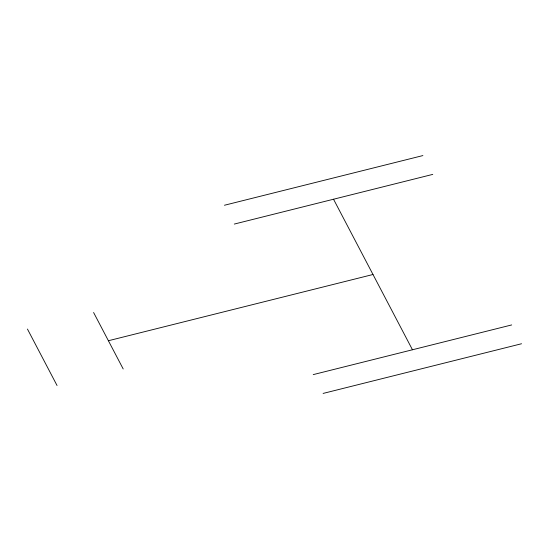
<?xml version="1.0" encoding="UTF-8"?>
<svg xmlns="http://www.w3.org/2000/svg" width="549" height="549" viewBox="0 0 549 549"><rect width="100%" height="100%" fill="white"/><g stroke="black" fill="none" stroke-linecap="round" stroke-linejoin="round"><path stroke-width="0.82" d="M224.445 205.251L422.895 155.573M234.306 224.067L432.756 174.39M108.4 340.737L372.997 274.5M313.232 374.61L511.682 324.933M323.1 393.427L521.55 343.749M333.531 199.232L412.457 349.768M93.598 312.505L123.196 368.962M27.45 329.064L57.048 385.522"/></g></svg>
